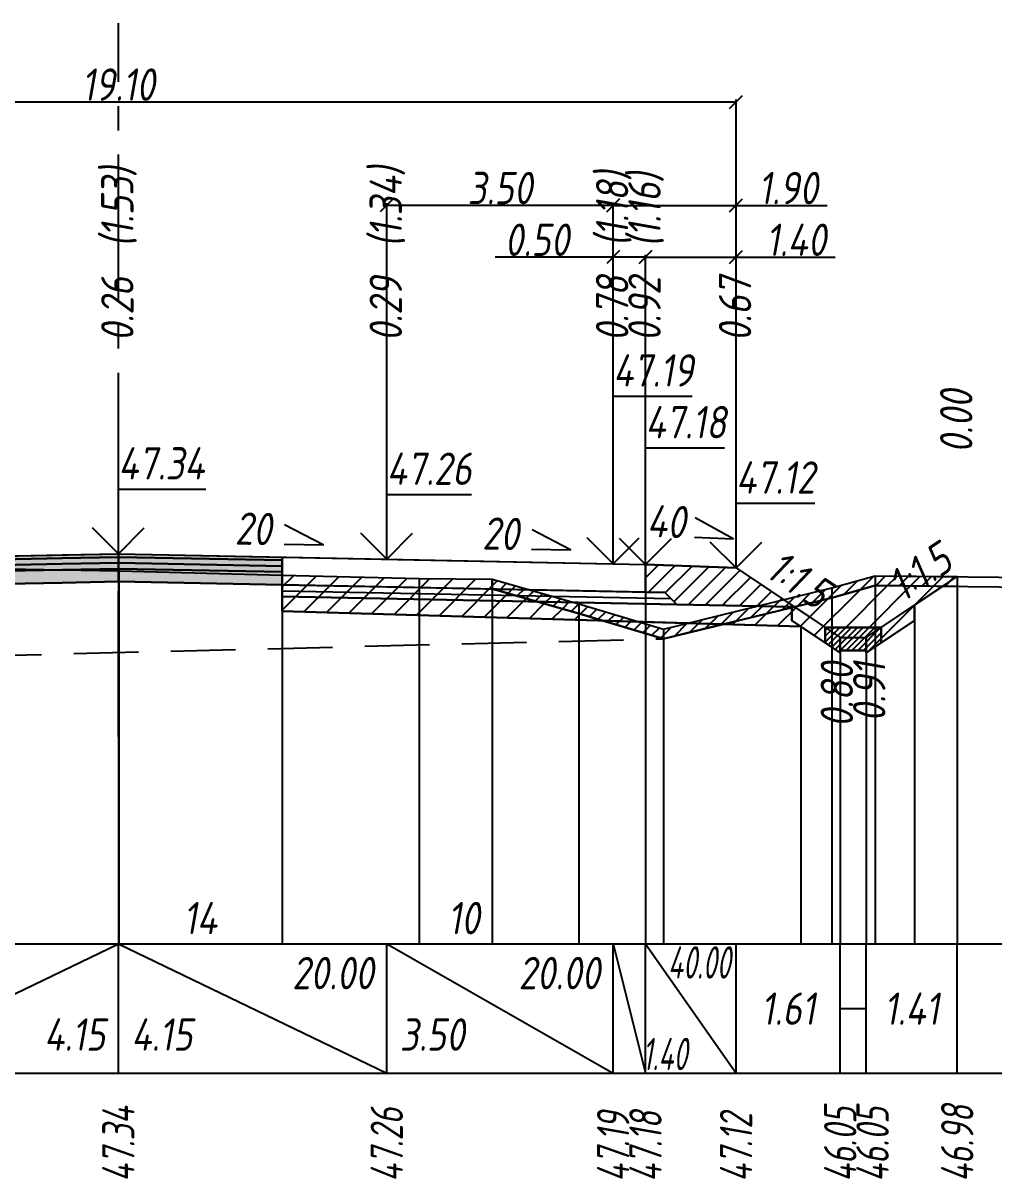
# Model space of a CAD drawing. Extents: x -717 to 1451, y -133302 to 233.
# Drawn here: x 161.7 to 236.7, y -86245.2 to -86155.8 of the extents above; entities that cross this region are included whole.
import ezdxf
from ezdxf.enums import TextEntityAlignment as Align

# ---------------------------------------------------------------- set-up
doc = ezdxf.new("R2010")
doc.units = 0
doc.linetypes.add('осевая2', pattern=[1.125, 0.75, -0.125, 0.125, -0.125])
doc.linetypes.add('штриховая', pattern=[0.75, 0.5, -0.25])
for name, color, linetype in [('Интерполированный поперечник', 2, 'Continuous'), ('Код_514', 1, 'Continuous'), ('Контур_0', 7, 'Continuous'), ('Контур_2521', 7, 'Continuous'), ('Контур_2564', 7, 'Continuous'), ('Контур_2660', 7, 'Continuous'), ('Контур_2665', 7, 'Continuous'), ('Контур_400', 7, 'Continuous'), ('Контур_508', 7, 'Continuous'), ('Контур_512', 7, 'Continuous'), ('Контур_513', 7, 'Continuous'), ('Красный поперечник', 1, 'Continuous'), ('Объём_2501', 7, 'Continuous'), ('Объём_2564', 7, 'Continuous'), ('Объём_2650', 7, 'Continuous'), ('Объём_2660', 7, 'Continuous'), ('Объём_2661', 7, 'Continuous'), ('Объём_2662', 7, 'Continuous'), ('Объём_2663', 7, 'Continuous'), ('Объём_2664', 7, 'Continuous'), ('Объём_2665', 7, 'Continuous'), ('Объём_2666', 7, 'Continuous'), ('Объём_2753', 7, 'Continuous'), ('Ось', 1, 'осевая2'), ('Откосы', 7, 'Continuous'), ('Отметки покрытия', 7, 'Continuous'), ('Рабочие отметки', 7, 'Continuous'), ('Рабочие отметки доп.', 7, 'Continuous'), ('Слои выравнивания', 7, 'Continuous'), ('Таблица', 7, 'Continuous'), ('Уклоны проезжей части', 7, 'Continuous'), ('Черный поперечник', 3, 'Continuous')]:
    doc.layers.add(name, color=color, linetype=linetype)
for name, color, linetype, true_color in [('Контур_2540', 2, 'Continuous', 0xffff00), ('Контур_2560', 2, 'Continuous', 0xffff00), ('Контур_2561', 7, 'Continuous', 0xff8040), ('Контур_2562', 3, 'Continuous', 0x00ff00), ('Контур_2563', 7, 'Continuous', 0xff8000), ('Контур_2570', 7, 'Continuous', 0x80ff00), ('Контур_2583', 3, 'Continuous', 0x00ff00), ('Контур_2584', 3, 'Continuous', 0x00ff00), ('Контур_2725', 7, 'Continuous', 0x323232), ('Контур_2736', 4, 'Continuous', 0x00ffff), ('Контур_2760', 7, 'Continuous', 0x323232), ('Контур_2761', 7, 'Continuous', 0x323232), ('Контур_2762', 7, 'Continuous', 0x323232), ('Контур_2763', 7, 'Continuous', 0x323232), ('Контур_402', 7, 'Continuous', 0xff6464), ('Контур_703', 4, 'Continuous', 0x00ffff), ('Контур_707', 4, 'Continuous', 0x00ffff), ('Контур_720', 131, 'Continuous', 0xaaffff), ('Объём_2500', 7, 'Continuous', 0xc0c0c0), ('Объём_2520', 7, 'Continuous', 0x80ffff), ('Объём_2540', 2, 'Continuous', 0xffff00), ('Объём_2560', 2, 'Continuous', 0xffff00), ('Объём_2561', 7, 'Continuous', 0xff8040), ('Объём_2562', 3, 'Continuous', 0x00ff00), ('Объём_2563', 7, 'Continuous', 0xff8000), ('Объём_2570', 7, 'Continuous', 0x80ff00), ('Объём_2580', 3, 'Continuous', 0x00ff00), ('Объём_2583', 3, 'Continuous', 0x00ff00), ('Объём_2584', 3, 'Continuous', 0x00ff00), ('Объём_2591', 3, 'Continuous', 0x00ff00), ('Объём_2595', 3, 'Continuous', 0x00ff00), ('Объём_2600', 7, 'Continuous', 0x808000), ('Объём_2620', 2, 'Continuous', 0xffff00), ('Объём_2746', 2, 'Continuous', 0xffff00)]:
    doc.layers.add(name, color=color, linetype=linetype, true_color=true_color)
doc.styles.get("Standard").update_dxf_attribs({"font": 'txt', "height": 2.5})
doc.styles.add('М', font='romand.shx', dxfattribs={"width": 0.8, "oblique": 10, "height": 2.5})
doc.dimstyles.get("Standard").update_dxf_attribs({"dimtxt": 0.18, "dimasz": 0.18, "dimexe": 0.18, "dimexo": 0.0625, "dimgap": 0.09, "dimtad": 0, "dimtih": 1, "dimtoh": 1, "dimdec": 4, "dimzin": 0, "dimdsep": 46, "dimtxsty": 'Standard', "dimcen": 0.09, "dimadec": 0, "dimazin": 0, "dimtfac": 1, "dimtdec": 4, "dimtofl": 0, "dimtmove": 0, "dimatfit": 3, "dimfxl": 1, "dimtolj": 1, "dimtzin": 0, "dimarcsym": 0})

# ---------------------------------------------------------------- blocks, each defined once
blk = doc.blocks.new('_Oblique')
at = {"color": 0, "linetype": 'ByBlock', "lineweight": -2}
blk.add_line((-0.5, -0.5), (0.5, 0.5), dxfattribs=at)
blk = doc.blocks.new('*D3371')
at = {"color": 0, "lineweight": -2, "transparency": 16777216}
for p, q in [((209.778, -86197.648), (209.778, -86173.715)), ((216.778, -86197.928), (216.778, -86173.715)), ((209.778, -86173.895), (216.778, -86173.895)), ((216.778, -86173.895), (224.432, -86173.895))]:
    blk.add_line(p, q, dxfattribs=at)
at = {"layer": 'Defpoints', "color": 0, "transparency": 16777216}
for p in [(216.778, -86173.895), (209.778, -86197.71), (216.778, -86197.99)]:
    blk.add_point(p, dxfattribs=at)
at = {"color": 0, "lineweight": -2, "transparency": 16777216, "rotation": 180}
blk.add_blockref('_Oblique', (209.778, -86173.895), dxfattribs=at)
at = {"color": 0, "lineweight": -2, "transparency": 16777216}
blk.add_blockref('_Oblique', (216.778, -86173.895), dxfattribs=at)
at = {"color": 0, "transparency": 16777216, "insert": (221.427, -86172.555), "char_height": 2.5, "width": 0.69, "attachment_point": 5, "style": 'М'}
blk.add_mtext('\\A1;1.40', dxfattribs=at)
blk = doc.blocks.new('*D3373')
at = {"color": 0, "lineweight": -2, "transparency": 16777216}
for p, q in [((207.278, -86197.598), (207.278, -86173.715)), ((209.778, -86197.648), (209.778, -86173.715)), ((207.278, -86173.895), (198.168, -86173.895)), ((209.778, -86173.895), (207.278, -86173.895))]:
    blk.add_line(p, q, dxfattribs=at)
at = {"layer": 'Defpoints', "color": 0, "transparency": 16777216}
for p in [(209.778, -86173.895), (207.278, -86197.66), (209.778, -86197.71)]:
    blk.add_point(p, dxfattribs=at)
at = {"color": 0, "lineweight": -2, "transparency": 16777216, "rotation": 180}
blk.add_blockref('_Oblique', (207.278, -86173.895), dxfattribs=at)
at = {"color": 0, "lineweight": -2, "transparency": 16777216}
blk.add_blockref('_Oblique', (209.778, -86173.895), dxfattribs=at)
at = {"color": 0, "transparency": 16777216, "insert": (201.394, -86172.555), "char_height": 2.5, "width": 0.72, "attachment_point": 5, "style": 'М'}
blk.add_mtext('\\A1;0.50', dxfattribs=at)
blk = doc.blocks.new('*D3375')
at = {"color": 0, "lineweight": -2, "transparency": 16777216}
for p, q in [((189.778, -86197.248), (189.778, -86169.715)), ((207.278, -86169.895), (189.778, -86169.895)), ((207.278, -86197.598), (207.278, -86169.715))]:
    blk.add_line(p, q, dxfattribs=at)
at = {"layer": 'Defpoints', "color": 0, "transparency": 16777216}
for p in [(189.778, -86169.895), (189.778, -86197.31), (207.278, -86197.66)]:
    blk.add_point(p, dxfattribs=at)
at = {"color": 0, "lineweight": -2, "transparency": 16777216, "rotation": 180}
blk.add_blockref('_Oblique', (189.778, -86169.895), dxfattribs=at)
at = {"color": 0, "lineweight": -2, "transparency": 16777216}
blk.add_blockref('_Oblique', (207.278, -86169.895), dxfattribs=at)
at = {"color": 0, "transparency": 16777216, "insert": (198.528, -86168.555), "char_height": 2.5, "width": 0.75, "attachment_point": 5, "style": 'М'}
blk.add_mtext('\\A1;3.50', dxfattribs=at)
blk = doc.blocks.new('*D3376')
at = {"color": 0, "lineweight": -2, "transparency": 16777216}
for p, q in [((207.278, -86197.598), (207.278, -86169.715)), ((207.278, -86169.895), (216.778, -86169.895)), ((216.778, -86197.928), (216.778, -86169.715)), ((216.778, -86169.895), (223.813, -86169.895))]:
    blk.add_line(p, q, dxfattribs=at)
at = {"layer": 'Defpoints', "color": 0, "transparency": 16777216}
for p in [(207.278, -86169.895), (207.278, -86197.66), (216.778, -86197.99)]:
    blk.add_point(p, dxfattribs=at)
at = {"color": 0, "lineweight": -2, "transparency": 16777216, "rotation": 180}
blk.add_blockref('_Oblique', (207.278, -86169.895), dxfattribs=at)
at = {"color": 0, "lineweight": -2, "transparency": 16777216}
blk.add_blockref('_Oblique', (216.778, -86169.895), dxfattribs=at)
at = {"color": 0, "transparency": 16777216, "insert": (220.808, -86168.555), "char_height": 2.5, "width": 0.69, "attachment_point": 5, "style": 'М'}
blk.add_mtext('\\A1;1.90', dxfattribs=at)
blk = doc.blocks.new('*D3378')
at = {"color": 0, "lineweight": -2, "transparency": 16777216}
for p, q in [((121.278, -86197.928), (121.278, -86161.715)), ((121.278, -86161.895), (216.778, -86161.895)), ((216.778, -86197.928), (216.778, -86161.715))]:
    blk.add_line(p, q, dxfattribs=at)
at = {"layer": 'Defpoints', "color": 0, "transparency": 16777216}
for p in [(216.778, -86161.895), (121.278, -86197.99), (216.778, -86197.99)]:
    blk.add_point(p, dxfattribs=at)
at = {"color": 0, "lineweight": -2, "transparency": 16777216, "rotation": 180}
blk.add_blockref('_Oblique', (121.278, -86161.895), dxfattribs=at)
at = {"color": 0, "lineweight": -2, "transparency": 16777216}
blk.add_blockref('_Oblique', (216.778, -86161.895), dxfattribs=at)
at = {"color": 0, "transparency": 16777216, "insert": (169.028, -86160.555), "char_height": 2.5, "width": 0.81, "attachment_point": 5, "style": 'М'}
blk.add_mtext('\\A1;19.10', dxfattribs=at)

msp = doc.modelspace()

# ---------------------------------------------------------------- hatches: boundary and pattern name
at = {"layer": 'Объём_2563'}
h = msp.add_hatch(dxfattribs=at)
h.set_pattern_fill('ANSI31', color=256, scale=0.3)
h.paths.add_polyline_path([(221.081, -86200.924), (212.196, -86200.746), (211.278, -86199.828), (209.778, -86199.798), (209.778, -86197.648), (216.778, -86197.928), (221.081, -86200.797)])
at = {"layer": 'Объём_2570'}
h = msp.add_hatch(dxfattribs=at)
h.set_pattern_fill('ANSI31', color=256, scale=0.2)
h.paths.add_polyline_path([(233.875, -86199.351), (227.543, -86199.283), (224.172, -86200.227), (211.164, -86203.401), (204.624, -86201.444), (197.935, -86199.543), (197.935, -86198.793), (204.624, -86200.694), (211.164, -86202.651), (224.172, -86199.477), (227.543, -86198.533), (233.875, -86198.601)])
at = {"layer": 'Объём_2600'}
h = msp.add_hatch(dxfattribs=at)
h.set_pattern_fill('ANSI31', color=6, scale=0.4)
h.paths.add_polyline_path([(181.687, -86201.262), (181.687, -86198.479), (192.271, -86198.734), (197.935, -86198.793), (197.935, -86199.543), (204.624, -86201.444), (206.505, -86202.007)])
h = msp.add_hatch(dxfattribs=at)
h.set_pattern_fill('HONEY', color=5, scale=0.3)
h.paths.add_polyline_path([(232.768, -86199.339), (233.875, -86198.601), (233.875, -86199.351)])
h = msp.add_hatch(dxfattribs=at)
h.set_pattern_fill('ANSI31', color=6, scale=0.4)
h.paths.add_polyline_path([(221.781, -86202.465), (215.742, -86202.284), (224.172, -86200.227), (227.543, -86199.283), (232.768, -86199.339), (230.581, -86200.797), (230.581, -86201.998), (227.993, -86203.724), (227.993, -86202.522), (223.669, -86202.522), (223.669, -86203.724)])
at = {"layer": 'Объём_2620'}
h = msp.add_hatch(dxfattribs=at)
h.set_pattern_fill('ANSI31', color=2, scale=0.1)
h.paths.add_polyline_path([(223.669, -86202.522), (227.993, -86202.522), (227.993, -86203.724), (226.831, -86204.498), (226.831, -86204.297), (224.831, -86204.297), (224.831, -86204.498), (223.669, -86203.724)])
at = {"layer": 'Слои выравнивания'}
for color, points in [(2, [(132.62, -86197.561), (140.825, -86197.397), (148.278, -86197.248), (157.443, -86197.064), (157.503, -86197.063), (164.688, -86196.919), (169.028, -86196.833), (169.028, -86197.083), (164.688, -86197.169), (157.503, -86197.313), (157.443, -86197.314), (148.278, -86197.498), (140.825, -86197.647), (132.62, -86197.811)]), (2, [(169.028, -86196.833), (169.067, -86196.833), (181.687, -86197.086), (181.687, -86197.336), (169.067, -86197.083), (169.028, -86197.083)]), (3, [(132.62, -86197.811), (140.825, -86197.647), (148.278, -86197.498), (157.443, -86197.314), (157.503, -86197.313), (164.688, -86197.169), (169.028, -86197.083), (169.028, -86197.533), (164.688, -86197.619), (157.503, -86197.763), (157.443, -86197.764), (148.278, -86197.948), (140.825, -86198.097), (132.62, -86198.261)]), (4, [(132.62, -86198.261), (140.825, -86198.097), (148.278, -86197.948), (157.443, -86197.764), (157.503, -86197.763), (164.688, -86197.619), (169.028, -86197.533), (169.028, -86197.983), (164.688, -86198.069), (157.503, -86198.213), (157.443, -86198.214), (148.278, -86198.398), (140.825, -86198.547), (132.62, -86198.711)]), (3, [(169.028, -86197.083), (169.067, -86197.083), (181.687, -86197.336), (181.687, -86197.786), (169.067, -86197.533), (169.028, -86197.533)]), (4, [(169.028, -86197.533), (169.067, -86197.533), (181.687, -86197.786), (181.687, -86198.236), (169.067, -86197.983), (169.028, -86197.983)]), (5, [(132.62, -86198.711), (140.825, -86198.547), (148.278, -86198.398), (157.443, -86198.214), (157.503, -86198.213), (164.688, -86198.069), (169.028, -86197.983), (169.028, -86198.983), (164.688, -86199.069), (157.503, -86199.213), (157.443, -86199.214), (148.278, -86199.398), (140.825, -86199.547), (132.62, -86199.711)]), (5, [(169.028, -86197.983), (169.067, -86197.983), (181.687, -86198.236), (181.687, -86199.236), (169.067, -86198.983), (169.028, -86198.983)])]:
    msp.add_hatch(color=color, dxfattribs=at).paths.add_polyline_path(points)

# ---------------------------------------------------------------- linework, layer by layer
at = {"layer": 'Интерполированный поперечник', "linetype": 'штриховая', "ltscale": 10, "flags": 128}
msp.add_lwpolyline([(98.115, -86206.249), (211.164, -86203.401)], dxfattribs=at)
at = {"layer": 'Код_514'}
for p, q in [((148.278, -86237), (169.028, -86227)), ((169.028, -86237), (169.028, -86227)), ((169.028, -86227), (189.778, -86237)), ((189.778, -86237), (189.778, -86227)), ((189.778, -86227), (207.278, -86237)), ((207.278, -86237), (207.278, -86227)), ((207.278, -86227), (209.778, -86237)), ((209.778, -86237), (209.778, -86227)), ((209.778, -86227), (216.778, -86237)), ((216.778, -86237), (216.778, -86227)), ((224.831, -86237), (224.831, -86227)), ((226.831, -86237), (226.831, -86227)), ((233.875, -86237), (233.875, -86227)), ((224.831, -86232), (226.831, -86232))]:
    msp.add_line(p, q, dxfattribs=at)
at = {"layer": 'Контур_0', "color": 18, "true_color": 0x000000, "flags": 128}
for points in [[(181.687, -86197.086), (209.778, -86197.648), (209.778, -86199.798), (181.687, -86199.236), (181.687, -86197.086), (181.687, -86197.086)], [(189.778, -86199.398), (211.278, -86199.828), (212.196, -86200.746), (181.687, -86200.136), (181.687, -86199.236), (189.778, -86199.398), (189.778, -86199.398)], [(209.778, -86199.798), (211.278, -86199.828), (212.196, -86200.746), (221.081, -86200.924)]]:
    msp.add_lwpolyline(points, dxfattribs=at)
at = {"layer": 'Контур_2521', "color": 18, "true_color": 0x000000, "flags": 128}
msp.add_lwpolyline([(181.687, -86199.686), (211.737, -86200.287)], dxfattribs=at)
at = {"layer": 'Контур_2540', "flags": 128}
msp.add_lwpolyline([(221.081, -86201.998), (221.781, -86202.465), (181.687, -86201.262), (181.687, -86200.136), (221.081, -86200.924), (221.081, -86201.998), (221.081, -86201.998)], dxfattribs=at)
at = {"layer": 'Контур_2560', "flags": 128}
msp.add_lwpolyline([(209.778, -86197.648), (216.778, -86197.928), (216.778, -86197.928), (216.778, -86197.928)], dxfattribs=at)
at = {"layer": 'Контур_2561', "flags": 128}
msp.add_lwpolyline([(209.778, -86197.648), (209.778, -86197.648), (216.778, -86197.928), (216.778, -86197.928), (209.778, -86197.648)], dxfattribs=at)
at = {"layer": 'Контур_2562', "flags": 128}
msp.add_lwpolyline([(216.778, -86197.928), (216.778, -86197.928), (216.778, -86197.928), (216.778, -86197.928), (216.778, -86197.928)], dxfattribs=at)
at = {"layer": 'Контур_2563', "flags": 128}
msp.add_lwpolyline([(221.081, -86200.924), (212.196, -86200.746), (211.278, -86199.828), (209.778, -86199.798), (209.778, -86197.648), (216.778, -86197.928), (221.081, -86200.797), (221.081, -86200.924), (221.081, -86200.924)], dxfattribs=at)
at = {"layer": 'Контур_2564', "flags": 128}
msp.add_lwpolyline([(209.778, -86197.648), (216.778, -86197.928)], dxfattribs=at)
at = {"layer": 'Контур_2570', "flags": 128}
msp.add_lwpolyline([(84.215, -86207.75), (93.253, -86207.554), (96.432, -86206.946), (98.115, -86206.999), (98.115, -86206.999), (112.511, -86202.177), (117.729, -86200.516), (117.729, -86199.766), (126.926, -86199.108), (132.62, -86198.711), (140.825, -86198.505), (157.443, -86198.064), (157.503, -86197.942), (169.028, -86198.146), (169.067, -86198.147), (181.687, -86198.479), (192.271, -86198.734), (197.935, -86198.793), (197.935, -86199.543), (204.624, -86201.444), (211.164, -86203.401), (224.172, -86200.227), (227.543, -86199.283), (253.812, -86199.564)], dxfattribs=at)
at = {"layer": 'Контур_2583', "flags": 128}
for points in [[(221.081, -86200.797), (224.831, -86203.297), (224.831, -86204.498), (221.081, -86201.998), (221.081, -86200.797)], [(226.831, -86203.297), (230.581, -86200.797), (230.581, -86201.998), (226.831, -86204.498), (226.831, -86203.297)]]:
    msp.add_lwpolyline(points, dxfattribs=at)
at = {"layer": 'Контур_2584', "flags": 128}
msp.add_lwpolyline([(224.831, -86203.297), (226.831, -86203.297), (226.831, -86204.297), (224.831, -86204.297), (224.831, -86203.297)], dxfattribs=at)
at = {"layer": 'Контур_2660', "flags": 128}
msp.add_lwpolyline([(181.687, -86201.262), (221.781, -86202.465)], dxfattribs=at)
at = {"layer": 'Контур_2665', "flags": 128}
msp.add_lwpolyline([(216.778, -86197.928), (216.778, -86197.928)], dxfattribs=at)
at = {"layer": 'Контур_2725', "flags": 128}
msp.add_lwpolyline([(132.62, -86199.711), (140.825, -86199.547), (148.278, -86199.398), (157.443, -86199.214), (157.503, -86199.213), (164.688, -86199.069), (169.028, -86198.983), (169.067, -86198.983), (181.687, -86199.236)], dxfattribs=at)
at = {"layer": 'Контур_2736', "flags": 128}
msp.add_lwpolyline([(216.778, -86197.928), (220.46, -86200.383), (220.46, -86200.383), (224.831, -86203.297)], dxfattribs=at)
at = {"layer": 'Контур_2760', "flags": 128}
msp.add_lwpolyline([(132.62, -86197.561), (140.825, -86197.397), (148.278, -86197.248), (157.443, -86197.064), (157.503, -86197.063), (164.688, -86196.919), (169.028, -86196.833), (169.067, -86196.833), (181.687, -86197.086)], dxfattribs=at)
at = {"layer": 'Контур_2761', "flags": 128}
msp.add_lwpolyline([(132.62, -86197.811), (140.825, -86197.647), (148.278, -86197.498), (157.443, -86197.314), (157.503, -86197.313), (164.688, -86197.169), (169.028, -86197.083), (169.067, -86197.083), (181.687, -86197.336)], dxfattribs=at)
at = {"layer": 'Контур_2762', "flags": 128}
msp.add_lwpolyline([(132.62, -86198.261), (140.825, -86198.097), (148.278, -86197.948), (157.443, -86197.764), (157.503, -86197.763), (164.688, -86197.619), (169.028, -86197.533), (169.067, -86197.533), (181.687, -86197.786)], dxfattribs=at)
at = {"layer": 'Контур_2763', "flags": 128}
msp.add_lwpolyline([(132.62, -86198.711), (140.825, -86198.547), (148.278, -86198.398), (157.443, -86198.214), (157.503, -86198.213), (164.688, -86198.069), (169.028, -86197.983), (169.067, -86197.983), (181.687, -86198.236)], dxfattribs=at)
at = {"layer": 'Контур_400', "flags": 128}
for points in [[(128.278, -86197.648), (130.778, -86197.598), (130.778, -86197.598), (130.778, -86197.598), (130.778, -86197.598), (130.778, -86197.598), (130.778, -86197.598), (148.278, -86197.248), (169.028, -86196.833)], [(169.028, -86196.833), (189.778, -86197.248), (207.278, -86197.598), (207.278, -86197.598), (207.278, -86197.598), (207.278, -86197.598), (207.278, -86197.598), (207.278, -86197.598), (209.778, -86197.648)]]:
    msp.add_lwpolyline(points, dxfattribs=at)
at = {"layer": 'Контур_402', "flags": 128}
msp.add_lwpolyline([(114.386, -86202.522), (132.62, -86201.975), (132.62, -86199.711), (169.028, -86198.983), (181.687, -86199.236), (181.687, -86201.262), (221.781, -86202.465)], dxfattribs=at)
at = {"layer": 'Контур_508', "flags": 128}
msp.add_lwpolyline([(109.215, -86205.969), (114.386, -86202.522), (132.62, -86201.975), (132.62, -86199.711), (169.028, -86198.983), (181.687, -86199.236), (181.687, -86201.262), (221.781, -86202.465), (224.831, -86204.498), (224.831, -86204.297), (226.831, -86204.297), (226.831, -86204.498), (230.581, -86201.998), (230.581, -86200.797), (233.875, -86198.601)], dxfattribs=at)
at = {"layer": 'Контур_512', "flags": 128}
msp.add_lwpolyline([(181.687, -86201.262), (221.781, -86202.465), (224.831, -86204.498), (224.831, -86204.297), (226.831, -86204.297), (226.831, -86204.498), (230.581, -86201.998), (230.581, -86200.797), (233.875, -86198.601)], dxfattribs=at)
at = {"layer": 'Контур_513', "flags": 128}
msp.add_lwpolyline([(109.215, -86205.969), (114.386, -86202.522), (132.62, -86201.975), (132.62, -86199.711), (169.028, -86198.983), (181.687, -86199.236), (181.687, -86201.262), (221.781, -86202.465), (224.831, -86204.498), (224.831, -86204.297), (226.831, -86204.297), (226.831, -86204.498), (230.581, -86201.998), (230.581, -86200.797), (233.875, -86198.601)], dxfattribs=at)
at = {"layer": 'Контур_703', "flags": 128}
for points in [[(216.778, -86197.928), (220.46, -86200.383)], [(220.46, -86200.383), (224.831, -86203.297)]]:
    msp.add_lwpolyline(points, dxfattribs=at)
at = {"layer": 'Контур_707', "flags": 128}
msp.add_lwpolyline([(226.831, -86203.297), (233.875, -86198.601)], dxfattribs=at)
at = {"layer": 'Контур_720', "flags": 128}
msp.add_lwpolyline([(224.831, -86203.297), (226.831, -86203.297)], dxfattribs=at)
at = {"layer": 'Красный поперечник'}
for p, q in [((148.278, -86197.248), (169.028, -86196.833)), ((169.028, -86196.833), (189.778, -86197.248)), ((189.778, -86197.248), (207.278, -86197.598)), ((207.278, -86197.598), (209.778, -86197.648)), ((209.778, -86197.648), (216.778, -86197.928)), ((216.778, -86197.928), (224.831, -86203.297)), ((226.831, -86203.297), (233.875, -86198.601)), ((233.875, -86198.601), (233.875, -86227)), ((181.687, -86201.262), (181.687, -86227)), ((230.581, -86200.797), (230.581, -86227)), ((230.581, -86201.998), (230.581, -86227)), ((221.781, -86202.465), (221.781, -86227)), ((224.831, -86203.297), (226.831, -86203.297)), ((224.831, -86204.297), (224.831, -86227)), ((224.831, -86204.498), (224.831, -86227)), ((226.831, -86204.297), (226.831, -86227)), ((226.831, -86204.498), (226.831, -86227))]:
    msp.add_line(p, q, dxfattribs=at)
at = {"layer": 'Объём_2500', "color": 18, "true_color": 0x000000, "flags": 128}
msp.add_lwpolyline([(181.687, -86197.086), (209.778, -86197.648), (209.778, -86199.798), (181.687, -86199.236), (181.687, -86197.086), (181.687, -86197.086)], dxfattribs=at)
at = {"layer": 'Объём_2501', "flags": 128}
for points in [[(128.278, -86197.648), (130.778, -86197.598), (130.778, -86197.598), (130.778, -86197.598), (130.778, -86197.598), (130.778, -86197.598), (130.778, -86197.598), (148.278, -86197.248), (169.028, -86196.833)], [(169.028, -86196.833), (189.778, -86197.248), (207.278, -86197.598), (207.278, -86197.598), (207.278, -86197.598), (207.278, -86197.598), (207.278, -86197.598), (207.278, -86197.598), (209.778, -86197.648)]]:
    msp.add_lwpolyline(points, dxfattribs=at)
at = {"layer": 'Объём_2520', "color": 250, "flags": 128}
msp.add_lwpolyline([(189.778, -86199.398), (211.278, -86199.828), (212.196, -86200.746), (181.687, -86200.136), (181.687, -86199.236), (189.778, -86199.398), (189.778, -86199.398)], dxfattribs=at)
at = {"layer": 'Объём_2540', "flags": 128}
msp.add_lwpolyline([(221.081, -86201.998), (221.781, -86202.465), (181.687, -86201.262), (181.687, -86200.136), (221.081, -86200.924), (221.081, -86201.998), (221.081, -86201.998)], dxfattribs=at)
at = {"layer": 'Объём_2560', "flags": 128}
msp.add_lwpolyline([(209.778, -86197.648), (216.778, -86197.928), (216.778, -86197.928), (216.778, -86197.928)], dxfattribs=at)
at = {"layer": 'Объём_2561', "flags": 128}
msp.add_lwpolyline([(209.778, -86197.648), (209.778, -86197.648), (216.778, -86197.928), (216.778, -86197.928), (209.778, -86197.648)], dxfattribs=at)
at = {"layer": 'Объём_2562', "flags": 128}
msp.add_lwpolyline([(216.778, -86197.928), (216.778, -86197.928), (216.778, -86197.928), (216.778, -86197.928), (216.778, -86197.928)], dxfattribs=at)
at = {"layer": 'Объём_2563', "color": 250, "flags": 128}
msp.add_lwpolyline([(221.081, -86200.924), (212.196, -86200.746), (211.278, -86199.828), (209.778, -86199.798), (209.778, -86197.648), (216.778, -86197.928), (221.081, -86200.797), (221.081, -86200.924), (221.081, -86200.924)], dxfattribs=at)
at = {"layer": 'Объём_2564', "flags": 128}
msp.add_lwpolyline([(209.778, -86197.648), (216.778, -86197.928)], dxfattribs=at)
at = {"layer": 'Объём_2570', "flags": 128}
msp.add_lwpolyline([(233.875, -86199.351), (227.543, -86199.283), (224.172, -86200.227), (211.164, -86203.401), (204.624, -86201.444), (197.935, -86199.543), (197.935, -86198.793), (204.624, -86200.694), (211.164, -86202.651), (224.172, -86199.477), (227.543, -86198.533), (233.875, -86198.601), (233.875, -86199.351), (233.875, -86199.351)], dxfattribs=at)
at = {"layer": 'Объём_2580', "flags": 128}
for points in [[(230.581, -86200.797), (233.875, -86198.601)], [(220.46, -86200.383), (221.081, -86200.797)]]:
    msp.add_lwpolyline(points, dxfattribs=at)
at = {"layer": 'Объём_2583', "flags": 128}
for points in [[(221.081, -86200.797), (224.831, -86203.297), (224.831, -86204.498), (221.081, -86201.998), (221.081, -86200.797)], [(226.831, -86203.297), (230.581, -86200.797), (230.581, -86201.998), (226.831, -86204.498), (226.831, -86203.297)]]:
    msp.add_lwpolyline(points, dxfattribs=at)
at = {"layer": 'Объём_2584', "flags": 128}
msp.add_lwpolyline([(224.831, -86203.297), (226.831, -86203.297), (226.831, -86204.297), (224.831, -86204.297), (224.831, -86203.297)], dxfattribs=at)
at = {"layer": 'Объём_2591', "flags": 128}
for points in [[(221.081, -86200.797), (224.831, -86203.297)], [(226.831, -86203.297), (230.581, -86200.797)]]:
    msp.add_lwpolyline(points, dxfattribs=at)
at = {"layer": 'Объём_2595', "flags": 128}
msp.add_lwpolyline([(224.831, -86203.297), (226.831, -86203.297)], dxfattribs=at)
at = {"layer": 'Объём_2600', "color": 5, "flags": 128}
for points in [[(232.768, -86199.339), (233.875, -86198.601), (233.875, -86199.351), (232.768, -86199.339), (232.768, -86199.339)], [(211.164, -86203.401), (206.505, -86202.007), (215.742, -86202.284), (211.164, -86203.401), (211.164, -86203.401)]]:
    msp.add_lwpolyline(points, dxfattribs=at)
at = {"layer": 'Объём_2620', "flags": 128}
msp.add_lwpolyline([(223.669, -86202.522), (227.993, -86202.522), (227.993, -86203.724), (226.831, -86204.498), (226.831, -86204.297), (224.831, -86204.297), (224.831, -86204.498), (223.669, -86203.724), (223.669, -86202.522), (223.669, -86202.522)], dxfattribs=at)
at = {"layer": 'Объём_2650', "color": 6, "flags": 128}
for points in [[(181.687, -86201.262), (181.687, -86198.479), (192.271, -86198.734), (197.935, -86198.793), (197.935, -86199.543), (204.624, -86201.444), (206.505, -86202.007), (181.687, -86201.262), (181.687, -86201.262)], [(221.781, -86202.465), (215.742, -86202.284), (224.172, -86200.227), (227.543, -86199.283), (232.768, -86199.339), (230.581, -86200.797), (230.581, -86201.998), (227.993, -86203.724), (227.993, -86202.522), (223.669, -86202.522), (223.669, -86203.724), (221.781, -86202.465), (221.781, -86202.465)]]:
    msp.add_lwpolyline(points, dxfattribs=at)
at = {"layer": 'Объём_2660', "flags": 128}
msp.add_lwpolyline([(181.687, -86201.262), (221.781, -86202.465)], dxfattribs=at)
at = {"layer": 'Объём_2661', "flags": 128}
msp.add_lwpolyline([(216.778, -86197.928), (220.46, -86200.383), (223.669, -86202.522)], dxfattribs=at)
at = {"layer": 'Объём_2662', "flags": 128}
msp.add_lwpolyline([(227.993, -86202.522), (233.875, -86198.601)], dxfattribs=at)
at = {"layer": 'Объём_2663', "flags": 128}
for points in [[(223.669, -86202.522), (224.831, -86203.297)], [(226.831, -86203.297), (227.993, -86202.522)]]:
    msp.add_lwpolyline(points, dxfattribs=at)
at = {"layer": 'Объём_2664', "flags": 128}
msp.add_lwpolyline([(224.831, -86203.297), (226.831, -86203.297)], dxfattribs=at)
at = {"layer": 'Объём_2665', "flags": 128}
msp.add_lwpolyline([(216.778, -86197.928), (216.778, -86197.928)], dxfattribs=at)
at = {"layer": 'Объём_2666', "flags": 128}
msp.add_lwpolyline([(216.778, -86197.928), (220.46, -86200.383), (220.46, -86200.383), (223.669, -86202.522)], dxfattribs=at)
at = {"layer": 'Объём_2746', "flags": 128}
for points in [[(181.687, -86201.262), (181.687, -86198.479), (192.271, -86198.734), (197.935, -86198.793), (197.935, -86199.543), (204.624, -86201.444), (206.505, -86202.007), (181.687, -86201.262), (181.687, -86201.262)], [(221.284, -86200.932), (224.831, -86203.297), (226.831, -86203.297), (230.581, -86200.797), (230.581, -86201.998), (226.831, -86204.498), (226.831, -86204.297), (224.831, -86204.297), (224.831, -86204.498), (221.781, -86202.465), (215.742, -86202.284), (221.284, -86200.932), (221.284, -86200.932)]]:
    msp.add_lwpolyline(points, dxfattribs=at)
at = {"layer": 'Объём_2753', "flags": 128}
msp.add_lwpolyline([(181.687, -86197.086), (181.687, -86197.086)], dxfattribs=at)
at = {"layer": 'Ось', "ltscale": 15}
msp.add_line((169.028, -86210.971), (169.028, -86155.803), dxfattribs=at)
at = {"layer": 'Отметки покрытия', "color": 1}
for p, q in [((207.278, -86197.598), (207.278, -86184.648)), ((207.278, -86184.648), (213.378, -86184.648)), ((209.778, -86197.648), (209.778, -86188.648)), ((209.778, -86188.648), (215.878, -86188.648)), ((169.028, -86196.833), (169.028, -86191.833)), ((169.028, -86191.833), (175.778, -86191.833)), ((189.778, -86197.248), (189.778, -86192.248)), ((189.778, -86192.248), (196.328, -86192.248)), ((216.778, -86197.928), (216.778, -86192.928)), ((216.778, -86192.928), (222.878, -86192.928)), ((169.028, -86196.833), (167.028, -86194.833)), ((169.028, -86196.833), (171.028, -86194.833)), ((189.778, -86197.248), (187.778, -86195.248)), ((189.778, -86197.248), (191.778, -86195.248)), ((207.278, -86197.598), (205.278, -86195.598)), ((207.278, -86197.598), (209.278, -86195.598)), ((209.778, -86197.648), (207.778, -86195.648)), ((209.778, -86197.648), (211.778, -86195.648)), ((216.778, -86197.928), (214.778, -86195.928)), ((216.778, -86197.928), (218.778, -86195.928))]:
    msp.add_line(p, q, dxfattribs=at)
at = {"layer": 'Слои выравнивания'}
for p, q in [((169.028, -86196.833), (169.028, -86227)), ((181.687, -86197.086), (181.687, -86227)), ((209.778, -86197.648), (209.778, -86227))]:
    msp.add_line(p, q, dxfattribs=at)
at = {"layer": 'Слои выравнивания', "color": 2, "flags": 128}
for points in [[(132.62, -86197.561), (140.825, -86197.397), (148.278, -86197.248), (157.443, -86197.064), (157.503, -86197.063), (164.688, -86196.919), (169.028, -86196.833), (169.028, -86197.083), (164.688, -86197.169), (157.503, -86197.313), (157.443, -86197.314), (148.278, -86197.498), (140.825, -86197.647), (132.62, -86197.811)], [(169.028, -86196.833), (169.067, -86196.833), (181.687, -86197.086), (181.687, -86197.336), (169.067, -86197.083), (169.028, -86197.083)]]:
    msp.add_lwpolyline(points, close=True, dxfattribs=at)
at = {"layer": 'Слои выравнивания', "color": 3, "flags": 128}
for points in [[(132.62, -86197.811), (140.825, -86197.647), (148.278, -86197.498), (157.443, -86197.314), (157.503, -86197.313), (164.688, -86197.169), (169.028, -86197.083), (169.028, -86197.533), (164.688, -86197.619), (157.503, -86197.763), (157.443, -86197.764), (148.278, -86197.948), (140.825, -86198.097), (132.62, -86198.261)], [(169.028, -86197.083), (169.067, -86197.083), (181.687, -86197.336), (181.687, -86197.786), (169.067, -86197.533), (169.028, -86197.533)]]:
    msp.add_lwpolyline(points, close=True, dxfattribs=at)
at = {"layer": 'Слои выравнивания', "color": 4, "flags": 128}
for points in [[(132.62, -86198.261), (140.825, -86198.097), (148.278, -86197.948), (157.443, -86197.764), (157.503, -86197.763), (164.688, -86197.619), (169.028, -86197.533), (169.028, -86197.983), (164.688, -86198.069), (157.503, -86198.213), (157.443, -86198.214), (148.278, -86198.398), (140.825, -86198.547), (132.62, -86198.711)], [(169.028, -86197.533), (169.067, -86197.533), (181.687, -86197.786), (181.687, -86198.236), (169.067, -86197.983), (169.028, -86197.983)]]:
    msp.add_lwpolyline(points, close=True, dxfattribs=at)
at = {"layer": 'Слои выравнивания', "color": 5, "flags": 128}
for points in [[(132.62, -86198.711), (140.825, -86198.547), (148.278, -86198.398), (157.443, -86198.214), (157.503, -86198.213), (164.688, -86198.069), (169.028, -86197.983), (169.028, -86198.983), (164.688, -86199.069), (157.503, -86199.213), (157.443, -86199.214), (148.278, -86199.398), (140.825, -86199.547), (132.62, -86199.711)], [(169.028, -86197.983), (169.067, -86197.983), (181.687, -86198.236), (181.687, -86199.236), (169.067, -86198.983), (169.028, -86198.983)]]:
    msp.add_lwpolyline(points, close=True, dxfattribs=at)
at = {"layer": 'Таблица'}
for p, q in [((84.215, -86227), (258.875, -86227)), ((84.215, -86237), (258.875, -86237))]:
    msp.add_line(p, q, dxfattribs=at)
at = {"layer": 'Уклоны проезжей части', "color": 1, "flags": 128}
for points in [[(213.567, -86195.551), (216.564, -86195.67), (213.626, -86194.052)], [(181.85, -86196.087), (184.85, -86196.147), (181.88, -86194.588)], [(200.975, -86196.47), (203.975, -86196.53), (201.005, -86194.97)]]:
    msp.add_lwpolyline(points, dxfattribs=at)
at = {"layer": 'Черный поперечник', "color": 7}
for p, q in [((169.028, -86198.146), (169.028, -86227)), ((169.067, -86198.147), (169.067, -86227)), ((181.687, -86198.479), (181.687, -86227)), ((192.271, -86198.734), (192.271, -86227)), ((197.935, -86198.793), (197.935, -86227)), ((227.543, -86198.533), (227.543, -86227)), ((224.172, -86199.477), (224.172, -86227)), ((204.624, -86200.694), (204.624, -86227)), ((211.164, -86202.651), (211.164, -86227))]:
    msp.add_line(p, q, dxfattribs=at)
at = {"layer": 'Черный поперечник', "flags": 128}
msp.add_lwpolyline([(84.215, -86207), (93.253, -86206.804), (96.432, -86206.196), (98.115, -86206.249), (112.511, -86201.427), (117.729, -86199.766), (126.926, -86199.108), (132.62, -86198.711), (140.825, -86198.505), (157.443, -86198.064), (157.503, -86197.942), (169.028, -86198.146), (169.067, -86198.147), (181.687, -86198.479), (192.271, -86198.734), (197.935, -86198.793), (204.624, -86200.694), (211.164, -86202.651), (224.172, -86199.477), (227.543, -86198.533), (253.812, -86198.814), (258.875, -86198.805)], dxfattribs=at)

# ---------------------------------------------------------------- texts
at = {"layer": 'Код_514', "style": 'М', "oblique": 10}
for s, width, p in [('40.00', 0.6, (216.349, -86227.178)), ('20.00', 0.8, (188.778, -86228)), ('20.00', 0.8, (206.278, -86228))]:
    msp.add_text(s, height=2.5, dxfattribs=dict(at, width=width)).set_placement(p, align=Align.TOP_RIGHT)
at = {"layer": 'Код_514', "style": 'М', "oblique": 10, "width": 0.8}
for s, p in [('1.61', (220.805, -86232)), ('1.41', (230.353, -86232))]:
    msp.add_text(s, height=2.5, dxfattribs=at).set_placement(p, align=Align.MIDDLE_CENTER)
msp.add_text('4.15', height=2.5, dxfattribs=at).set_placement((168.028, -86236), align=Align.BOTTOM_RIGHT)
at = {"layer": 'Код_514', "style": 'М', "oblique": 10}
for s, width, p in [('4.15', 0.8, (170.028, -86236)), ('3.50', 0.8, (190.778, -86236)), ('1.40', 0.6, (209.521, -86237.507))]:
    msp.add_text(s, height=2.5, dxfattribs=dict(at, width=width)).set_placement(p, align=Align.BOTTOM_LEFT)
at = {"layer": 'Код_514', "style": 'М', "oblique": 10, "width": 0.7}
for s, p in [('47.34', (169.028, -86245.382)), ('47.26', (189.778, -86245.382)), ('47.19', (207.278, -86245.382)), ('47.18', (209.778, -86245.382)), ('47.12', (216.778, -86245.382)), ('46.05', (224.831, -86245.382)), ('46.05', (227.331, -86245.382)), ('46.98', (233.875, -86245.382))]:
    msp.add_text(s, height=2.5, rotation=90, dxfattribs=at).set_placement(p, align=Align.MIDDLE_LEFT)
at = {"layer": 'Откосы', "color": 1, "style": 'М', "oblique": 10, "width": 0.8}
for s, rotation, p in [('40', 357.70938, (211.327, -86196.336)), ('20', 358.85423, (179.423, -86196.897)), ('20', 358.85423, (198.548, -86197.279)), ('1:1.5', 33.69007, (232.117, -86199.884)), ('1:1.5', 326.30994, (220.551, -86200.496))]:
    msp.add_text(s, height=2.5, rotation=rotation, dxfattribs=at).set_placement(p, align=Align.BOTTOM_CENTER)
at = {"layer": 'Отметки покрытия', "color": 1, "style": 'М', "oblique": 10, "width": 0.8}
for s, p in [('47.19', (207.278, -86184.655)), ('47.18', (209.778, -86188.655)), ('47.34', (169.028, -86191.84)), ('47.26', (189.778, -86192.255)), ('47.12', (216.778, -86192.935))]:
    msp.add_text(s, height=2.5, dxfattribs=at).set_placement(p, align=Align.BOTTOM_LEFT)
at = {"layer": 'Рабочие отметки', "color": 1, "style": 'М', "oblique": 10, "width": 0.8}
for s, p in [('0.26', (168.95, -86180.398)), ('0.29', (189.7, -86180.398)), ('0.78', (207.2, -86180.398)), ('0.92', (209.7, -86180.398)), ('0.67', (216.7, -86180.398)), ('0.00', (233.797, -86189.032))]:
    msp.add_text(s, height=2.5, rotation=90, dxfattribs=at).set_placement(p, align=Align.MIDDLE_LEFT)
for s, p in [('0.91', (227.07, -86205.199)), ('0.80', (224.57, -86205.199))]:
    msp.add_text(s, height=2.5, rotation=90, dxfattribs=at).set_placement(p, align=Align.MIDDLE_RIGHT)
at = {"layer": 'Рабочие отметки доп.', "color": 1, "style": 'М', "oblique": 10, "width": 0.8}
for s, p in [('(1.53)', (168.95, -86173.098)), ('(1.34)', (189.7, -86173.098)), ('(1.18)', (207.2, -86173.048)), ('(1.16)', (209.7, -86173.098))]:
    msp.add_text(s, height=2.5, rotation=90, dxfattribs=at).set_placement(p, align=Align.MIDDLE_LEFT)
at = {"layer": 'Слои выравнивания', "style": 'М', "oblique": 10, "width": 0.8}
for s, p in [('14', (175.357, -86227)), ('10', (195.732, -86227))]:
    msp.add_text(s, height=2.5, dxfattribs=at).set_placement(p, align=Align.BOTTOM_CENTER)

# ---------------------------------------------------------------- dimensions: what is measured, and where the dimension line sits
at = {"color": 5}
dim = msp.add_linear_dim(base=(216.778, -86161.895), p1=(121.278, -86197.99), p2=(216.778, -86197.99), angle=180, dimstyle='Standard', override={"dimtxt": 2.5, "dimasz": 1, "dimtad": 1, "dimdec": 2, "dimlfac": 0.2, "dimtxsty": 'М', "dimblk1": 'Oblique', "dimblk2": 'Oblique', "dimsah": 1}, dxfattribs=at)
dim.commit()
dim.dimension.update_dxf_attribs({"geometry": '*D3378', "text_midpoint": (169.028, -86160.555)})
dim = msp.add_linear_dim(base=(189.778, -86169.895), p1=(207.278, -86197.66), p2=(189.778, -86197.31), dimstyle='Standard', override={"dimtxt": 2.5, "dimasz": 1, "dimtad": 1, "dimdec": 2, "dimlfac": 0.2, "dimtxsty": 'М', "dimblk1": 'Oblique', "dimblk2": 'Oblique', "dimsah": 1}, dxfattribs=at)
dim.commit()
dim.dimension.update_dxf_attribs({"geometry": '*D3375', "text_midpoint": (198.528, -86168.555)})
dim = msp.add_linear_dim(base=(207.278, -86169.895), p1=(216.778, -86197.99), p2=(207.278, -86197.66), dimstyle='Standard', override={"dimtxt": 2.5, "dimasz": 1, "dimtad": 1, "dimdec": 2, "dimlfac": 0.2, "dimtxsty": 'М', "dimblk1": 'Oblique', "dimblk2": 'Oblique', "dimsah": 1}, dxfattribs=at)
dim.commit()
dim.dimension.update_dxf_attribs({"geometry": '*D3376', "text_midpoint": (220.808, -86169.895), "dimtype": 160})
for base, p1, p2, picture, middle in [((209.778, -86173.895), (207.278, -86197.66), (209.778, -86197.71), '*D3373', (201.394, -86173.895)), ((216.778, -86173.895), (209.778, -86197.71), (216.778, -86197.99), '*D3371', (221.427, -86173.895))]:
    dim = msp.add_linear_dim(base=base, p1=p1, p2=p2, angle=180, dimstyle='Standard', override={"dimtxt": 2.5, "dimasz": 1, "dimtad": 1, "dimdec": 2, "dimlfac": 0.2, "dimtxsty": 'М', "dimblk1": 'Oblique', "dimblk2": 'Oblique', "dimsah": 1}, dxfattribs=at)
    dim.commit()
    dim.dimension.update_dxf_attribs({"geometry": picture, "text_midpoint": middle, "dimtype": 160})

doc.saveas('drawing.dxf')
